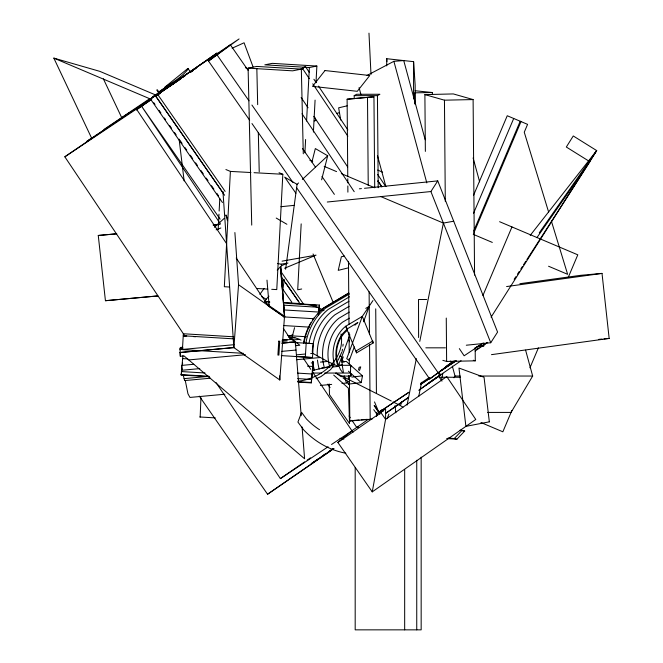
<?xml version="1.0" encoding="UTF-8"?>
<svg xmlns="http://www.w3.org/2000/svg" width="663" height="663" viewBox="0 0 663 663"><rect width="100%" height="100%" fill="white"/><g stroke="black" fill="none" stroke-linecap="round" stroke-linejoin="round"><path stroke-width="0.99" d="M386.72 65.927L386.728 58.709L413.604 61.659L415.162 85.179L415.129 103.677M413.546 98.845L413.604 61.659M341.876 376.095L350.976 376.095L350.47 373.045L350.677 365.313L338.66 365.313L338.271 366.448L332.08 367.012M269.211 306.646L269.253 305.784L284.676 316.359L284.642 317.221L269.211 306.646L266.99 280.142M348.315 379.145L348.489 375.573M218.168 229.555L218.981 214.141M219.138 211.058L219.784 198.726M225.901 169.537L230.392 171.41L224.334 286.731L229.381 287.004M279.04 172.687L282.828 174.27L276.769 289.59L271.731 289.317M301.176 223.879L297.712 289.781L301.69 288.993M304.905 152.863L305.602 139.503M306.579 120.998L309.381 67.535L316.873 66.06L316.002 82.568M313.4 132.086L315.082 100.105M200.16 417.102L200.939 397.792M281.303 355.617L305.32 357.075L306.182 343.219L313.359 343.666L312.497 357.523L296.369 356.545M280.946 266.858L284.468 317.105L279.811 379.982L233.882 347.611L238.547 284.734L234.884 232.547M350.976 376.095L351.125 374.106M209.077 376.717L181.165 375.026L182.913 355.6M297.894 382.095L311.245 382.899L313.193 361.459M318.704 313.989L319.409 305.071L283.25 302.883M302.088 426.98L304.599 458.779L184.107 355.973L180.237 356.255L180.063 347.951L180.311 348.97M313.135 367.103L312.588 371.984M182.4 365.098L182.623 363.117M318.182 315L319.409 305.071M312.356 373.957L311.245 382.899M181.596 371.844L181.944 369.001M342.191 351.315L342.464 349.277M342.862 346.227L343.136 344.188M282.372 293.469L284.145 280.325M285.629 269.269L297.074 184.347L298.582 182.947M181.165 375.026L181.38 373.534M381.117 412.22L381.49 410.206L378.971 411.955M372.241 491.863L385.593 419.347L385.593 408.64L380.877 412.577L337.873 442.453L372.241 491.863L475.777 419.464L446.754 376.576L385.593 419.347L380.877 412.577M348.257 384.134L361.194 382.609L362.495 375.846L346.268 361.385L341.445 361.957M407.074 405.093L416.347 358.575M419.778 341.387L443.381 223.083L453.699 221.21M418.726 396.507L421.56 382.319M358.501 369.979L359.122 367.294L360.722 366.896L359.487 370.576M311.908 162.062L315.331 148.562L327.713 155.772L321.596 179.83M291.554 339.34L294.554 327.713M349.89 334.832L338.66 365.313L342.199 364.99L343.401 372.167M341.934 360.573L343.277 356.909M354.282 346.931L349.293 360.473L346.741 358.691L362.321 316.384L372.962 300.546M363.539 321.795L369.241 306.323L365.777 308.378M387.142 418.726L388.883 414.01M402.963 407.223L400.411 405.615L401.828 401.761M473.531 195.353L507.245 115.743L527.582 124.362L524.259 132.21L548.649 212.143M473.573 213.246L513.709 118.478M473.647 231.163L520.198 121.23M473.655 233.401L521.01 121.578M482.946 295.449L511.96 226.945M511.861 410.521L502.852 431.804L480.924 422.513M529.952 367.799L538.397 347.868M568.15 277.606L577.796 254.824L499.595 221.707M264.902 302.063L266.178 299.253L268.963 296.179M338.13 360.166L341.785 352.194M156.161 94.386L150.484 99.044L53.836 58.112L91.859 138.642M453.973 377.811L455.025 376.037L452.307 366.075M525.602 350.139L532.671 376.037L511.057 412.419L487.636 412.419M530.226 235.373L596.667 150.576L589.73 161.639L566.326 147.029L573.271 135.965L596.667 150.576L491.092 317.154M327.29 202.016L430.9 191.541L437.746 180.891L497.573 332.088L490.736 342.746L466.313 345.216M514.19 279.289L515.847 276.711M517.505 274.142L519.162 271.565M520.82 268.996L522.477 266.418M523.579 264.703L525.792 261.272M526.903 259.548L589.879 161.731L536.897 237.669M539.259 232.854L596.667 150.576M259.855 294.38L264.065 288.496M341.934 383.454L347.064 382.982L347.81 381.979M333.091 366.564L330.439 369.705L320.834 376.667L316.135 378.672M281.493 282.38L284.278 279.314M448.171 437.986L454.238 438.566L462.045 430.403L464.697 431.049L456.89 439.213L446.696 438.55M277.217 270.056L281.56 265.672L287.941 263.012L281.253 264.197L277.615 263.559M302.345 179.433L327.713 155.772M354.904 325.201L357.863 322.483L347.147 328.964M217.63 54.242L216.859 53.139L161.076 92.008L176.441 81.682M376.957 413.646L408.93 392.264L379.344 412.005M214.398 227.293L224.218 218.384M337.873 442.453L351.771 430.826L368.04 419.538M249.636 120.177L208.513 61.062L230.334 44.794L248.07 70.286M208.513 61.062L239.078 38.943L152.515 96.831M296.643 187.753L429.665 378.979L451.486 362.711L450.301 361.012M429.665 378.979L454.752 360.945M224.608 195.27L155.565 96.019L161.076 92.008M216.859 53.139L155.565 96.019M418.751 390.308L440.704 374.926L438.939 372.391M104.016 129.409L149.946 98.547M187.944 68.422L164.996 87.052C173.524 82.071 182.516 76.469 188.507 68.571L187.944 68.422L190.306 71.811M385.808 413.347L408.615 397.394M385.758 413.206L408.582 397.311M420.417 389.065L440.704 374.926M185.085 336.323L64.833 156.808L129.376 112.727M136.255 109.867L150.617 99.964M216.088 382.601L280.383 478.595L304.649 461.887M307.143 460.163L310.475 457.868M379.451 411.93L381.084 410.811M322.168 456.177L326.395 453.268M328.923 451.52L333.149 448.602M199.306 396.118L267.562 494.233L330.92 450.542M425.994 384.913L461.075 360.73M475.156 351.017L487.703 342.365M136.454 109.809L151.728 99.309M157.661 95.223L160.206 93.475M319.616 457.951L326.37 453.31M328.052 452.149L333.116 448.669M429.185 382.584L438.516 376.062L441.981 381.117M267.562 494.233L334.036 448.511M91.171 138.443L86.936 141.327L169.264 86.414M304.566 66.872L302.411 68.339L309.314 78.64M96.06 135.219L96.624 134.838M420.732 384.341L430.014 378.109M161.142 92.107L180.825 78.914M420.541 384.441L429.964 378.142M156.692 94.511L159.253 92.803M168.642 86.546L171.203 84.839M172.91 83.704L177.178 80.853M178.861 79.734L183.063 76.925M170.913 85.237L173.482 83.53M176.88 81.259L179.416 79.568M182.797 77.306L185.342 75.615M194.649 69.408L196.339 68.272M64.833 156.808L136.429 109.063L226.597 243.669M420.69 383.297L429.243 377.579M445.495 366.714L453.865 361.111M442.039 369.987L455.63 360.912M482.821 343.31L464.141 355.791L459.335 348.622M280.383 478.595L328.11 446.771M331.525 444.492L351.978 430.851L312.488 371.902M159.568 93.11L162.269 91.337M300.936 69.209L303.961 67.245M475.172 348.208L482.821 343.243M439.494 371.769L456.492 360.755M476.465 349.451L479.026 347.818M480.733 346.732L486.708 342.912M348.788 292.955L323.892 307.756A54.971 46.195 -87.2 0 0 304.002 342.937M348.697 293.22L323.022 308.486A54.01 45.382 -87.2 0 0 318.63 312.472M349.451 293.933L325.674 308.071A54.689 45.954 -87.2 0 0 305.883 343.069M349.484 296.784L328.243 309.414A53.181 44.686 -87.2 0 0 308.999 343.442M349.02 301.226L331.425 311.685A50.545 42.473 -87.2 0 0 313.135 344.031M349.169 306.314L335.006 314.734A46.974 39.465 -87.2 0 0 317.212 356.014M349.277 312.091L338.743 318.356A42.697 35.877 -87.2 0 0 324.356 367.708L312.356 370.501M349.31 318.174L342.381 322.293A38.015 31.94 -87.2 0 0 329.569 366.233L324.356 367.708M356.545 352.857L373.203 342.953L372.805 341.014L356.147 350.926L356.545 352.857L345.663 326.287L362.321 316.384L373.203 342.953M354.199 95.638L356.636 94.27L379.874 94.27L377.438 95.638L354.199 95.638L354.224 98.737M288.388 336.912L292.781 334.591M367.02 75.458L393.88 61.319L403.742 60.573L425.198 139.777M232.116 48.225L244.075 42.78L253.067 66.913M284.584 268.258L316.052 255.122L282.057 261.164M216.13 229.846L220.87 227.989M314.196 120.989L316.143 120.343M336.605 113.539L339.522 112.561M329.569 366.233L330.323 366.001M331.135 365.752L334.384 364.741M344.337 256.026L341.362 256.755L338.238 270.355L348.672 267.777M347.097 105.84L338.644 107.829L340.732 120.053M347.76 176.665L347.114 99.218L373.949 96.79L374.711 187.811M349.418 375.863L349.799 421.005L351.183 420.723M251.733 225.113L248.103 68.14L256.788 66.424L301.334 69.118L303.289 153.799M301.334 69.118L292.648 70.833L248.103 68.14M297.786 381.159C320.809 379.261 345.854 358.857 340.973 333.937M519.9 283.698L580.44 275.352L602.012 273.405L609.164 338.428L491.474 354.655M506.59 286.557L602.012 273.405M347.114 99.218L373.949 96.79M349.799 421.005L372.026 419.14M213.047 224.989L218.691 224.318M351.887 377.098L362.495 375.846M359.371 188.814L361.426 188.607M364.509 188.292L437.746 180.891M280.938 206.707L294.331 205.348M157.728 295.971L105.434 300.712L98.265 235.473L116.539 233.799M213.61 224.865L218.74 224.392M105.434 300.712L157.786 295.897M182.391 347.271L180.469 347.445L181.596 349.517M289.051 337.459C293.278 336.531 297.306 338.528 301.118 340.094M181.082 348.208L183.137 348.017M289.806 338.205L294.927 337.732M179.88 349.674L233.964 344.702M282.04 340.276L292.275 339.34L299.825 345.257L295.507 345.655L295.209 341.909L281.825 343.136M292.209 340.02L299.436 339.357M234.487 347.487L179.938 352.509L234.652 347.545M281.999 343.194L295.375 341.959L301.201 415.701M188.74 359.926L245.459 354.705M281.916 351.357L296.013 350.056M193.778 364.285L181.447 365.421L182.275 370.219M296.469 354.846L305.635 354.001M310.723 353.536L312.754 353.346L327.605 361.443L338.271 366.448L337.177 363.78A30.341 25.492 -87.2 0 1 342.357 333.978L347.395 328.707L345.663 326.287A33.241 27.929 -87.2 0 0 334.467 364.716L331.409 365.081M183.303 370.128L199.77 368.611M296.518 359.711L320.196 357.539M311.22 362.951L313.267 362.76M320.436 362.106L327.605 361.443M183.179 374.728L184.099 378.631L208.82 376.36M210.428 378.2L184.654 380.57L184.099 378.631M321.77 367.965L330.017 367.203M224.873 394.22L189.958 397.435L187.96 393.814L185.226 380.289M320.37 385.435L331.666 384.399M98.265 235.473L116.787 233.799M213.436 225.03L219.445 224.484M598.888 339.357L601.971 339.083M604.026 338.892L609.164 338.428M353.943 420.408L359.097 419.994M361.161 419.828L367.352 419.331M476.73 346.467L483.783 345.937L483.758 342.854M425.364 151.396L424.892 94.602L453.326 93.931L473.109 99.574L474.567 275.12M424.892 94.602L444.45 100.179L473.109 99.574M442.834 360.357L446.63 361.443L475.288 360.829L475.172 347.412M432.375 94.594L432.359 92.522L414.69 92.837L414.789 104.025M426.699 299.51L418.519 299.51L418.61 337.542M425.845 347.826L445.412 347.826M312.522 373.045L321.638 373.045M324.671 373.045L350.47 373.045M455.025 376.037L460.205 376.037M478.835 376.037L532.671 376.037M439.867 377.255L460.42 377.255M358.617 427.179L356.553 427.179L351.937 420.292M230.392 171.41L250.954 172.529M254.037 172.695L282.828 174.27M256.614 288.488L267.703 289.093M186.742 335.992L183.278 335.793L233.865 338.859M316.873 66.06L272.327 63.358L264.835 64.833L309.381 67.535M265.125 301.458L269.244 301.706M283.631 302.577L300.082 303.571M264.67 301.756L269.833 302.071M289.574 303.679C301.342 304.01 313.872 303.853 324.025 310.765M300.911 304.367L306.066 304.682M312.24 305.055L316.359 305.303M267.098 304.16L269.145 304.284M283.532 305.154L319.094 307.309M283.416 309.911L318.522 312.041M283.656 316.889L313.599 318.704M283.739 325.566L309.546 327.132M287.841 335.619L306.43 336.738M233.741 336.804L183.361 333.754L182.424 349.65L243.495 353.329M283.084 339.788L287.203 340.036M282.032 341.76L287.195 342.067M289.259 342.191L313.359 343.666M193.513 336.613L195.577 336.738M182.615 358.608L187.77 358.923M307.524 366.167L312.687 366.482M297.496 373.112L311.95 373.982M181.372 371.57L205.033 372.996M297.646 378.606L311.444 379.443M181.123 374.612L209.011 376.294M297.82 381.673L311.204 382.485M199.812 416.969L215.301 417.905M305.32 357.075L312.497 357.523M462.658 430.917L464.697 431.049M460.023 430.204L462.045 430.403M415.187 90.748L432.359 92.522M481.728 345.705L483.783 345.937M454.238 438.566L456.89 439.213M473.307 360.266L475.288 360.829M53.836 58.112L99.856 71.364L156.103 95.182M339.962 356.064L341.851 356.644L342.199 364.99M377.678 170.076L382.617 172.165M309.87 160.297L312.729 161.507M324.174 166.355L336.572 171.609M341.337 173.623L373.766 187.356M473.258 234.346L492.319 242.418M548.558 266.236L567.627 274.308L551.359 221.019M380.86 196.604L443.381 223.083M245.401 67.701L248.244 68.911M391.261 400.999L335.818 373.045L341.271 376.758M393.093 401.927L400.411 405.615M319.052 309.455L320.859 310.425M297.074 184.347L284.7 177.145L295.88 193.223M276.222 218.061L286.897 224.276M261.852 296.734L266.178 299.253M342.953 377.893L349.65 382.452M238.547 284.734L284.468 317.105M348.406 371.205L361.194 382.609M333.704 375.092L348.39 388.178L349.542 423.599L329.511 394.7L329.163 383.952M347.064 382.982L346.127 382.087L344.172 375.863M342.638 372.565L340.376 369.49L337.699 362.951A28.045 23.561 -87.2 0 1 347.147 330.539M381.938 186.759L377.811 180.825L381.797 186.85M302.452 148.462L315.455 167.159M321.961 176.515L334.384 194.367M217.265 55.22L248.981 100.817M251.923 105.036L438.409 373.128M437.953 372.78L439.867 375.54M251.981 123.55L293.112 182.673M381.963 409.543L383.139 411.251M159.708 93.21L157.346 89.812L156.75 90.027L159.12 93.425M157.736 94.511L225.147 191.408M280.731 271.316L303.795 304.466M341.636 358.865L343.998 362.271M374.156 405.623L379.965 413.969M223.282 193.173L155.432 95.638L150.484 99.044L222.47 202.522M285.819 283.076L298.798 301.731M281.261 276.711L299.552 303.008M373.741 409.668L377.777 415.461M153.816 102.765L154.993 104.456M159.112 110.373L160.877 112.909M164.407 117.981L165.584 119.672M169.695 125.589L171.46 128.125M174.402 132.351L176.167 134.887M179.698 139.968L182.052 143.357M185.002 147.592L186.767 150.136M190.306 155.217L192.668 158.606M195.61 162.841L197.383 165.385M200.914 170.474L203.276 173.863M206.218 178.098L207.991 180.634M211.53 185.723L213.884 189.112M216.834 193.347L218.599 195.892M282.919 289.424L291.761 302.137M347.197 381.83L349.558 385.228M220.149 219.155L141.004 105.384L220.539 224.119M351.771 430.826L352.94 432.508M305.278 66.383L309.306 72.391M313.906 79.253L316.201 82.684M318.505 86.115L347.818 129.882M377.703 174.502L385.75 186.518M312.77 83.795L347.86 136.188M301.143 97.478L308.038 107.771M313.79 116.356L347.702 166.977M302.005 113.746L354.208 191.682M374.355 405.507L378.888 412.419M327.737 384.159L330.041 387.598M349.061 415.991L350.213 417.715M236.227 258.048L268.54 306.289M283.333 328.376L290.742 339.439M303.331 358.227L310.773 369.332M103.387 78.847L121.942 118.138M227.566 218.691L225.909 214.945L227.475 220.704M313.06 253.97L333.282 302.651M348.348 338.926L349.542 341.785M374.529 401.919L379.634 414.209M430.9 191.541L490.736 342.746M314.477 116.771L315.919 120.641M473.109 157.935L479.631 181.836M393.88 61.319L426.815 182.905M359.064 87.64L360.954 94.635M377.462 155.573L385.858 186.552M281.253 264.197L281.56 265.672M179.109 139.114L184.132 180.891M395.04 405.648L395.828 412.825M280.49 266.418L284.676 316.359M280.383 266.476L284.642 317.221M180.112 352.567L180.411 356.313M279.521 375.88L279.811 379.982M222.934 191.45L233.882 347.611M386.728 58.709L386.919 61.56M368.976 33.15L370.99 74.43M350.677 365.313L350.735 366.987M256.838 68.488L257.675 104.638M258.313 132.517L259.225 171.758M444.45 100.179L445.296 201.378M446.265 318.066L446.63 361.443M377.438 95.638L378.208 187.728M375.722 308.85L376.418 392.703M376.584 412.369L376.617 416.513M367.501 97.569L368.23 185.408M369.117 291.853L369.473 334.069M369.556 344.346L370.186 419.364M347.777 178.728L347.81 182.855M347.835 185.955L347.884 192.154M348.465 261.338L348.987 324.331M349.061 332.594L349.219 352.21M349.277 358.41L349.326 364.575M421.162 457.163L421.162 629.85L355.186 629.85L355.186 467.506M416.745 460.263L416.745 629.85M404.67 469.57L404.67 629.85M442.793 373.435A100.693 84.607 -87.2 0 1 441.318 380.33M345.837 453.202A100.693 84.607 -87.2 0 1 303.745 429.972L297.927 422.066L301.59 412.369L306.389 418.892A86.405 72.607 -87.2 0 0 319.566 429.732M343.89 439.063A86.405 72.607 -87.2 0 1 339.97 438.309M319.185 369.034A46.974 39.465 -87.2 0 1 317.486 360.075M314.395 370.111A50.545 42.473 -87.2 0 1 312.654 361.227M312.29 352.128A50.545 42.473 -87.2 0 1 312.969 345.025M303.48 343.053A54.01 45.382 -87.2 0 1 310.881 322.674M312.414 320.212A54.01 45.382 -87.2 0 1 314.047 317.875M278.767 341.18L277.905 355.036L278.891 355.111L279.745 341.254L278.767 341.18M324.994 70.551L312.53 86.364L357.291 91.312L369.755 75.499L324.994 70.551M170.706 83.77L158.689 92.165L170.706 83.77M317.942 459.094L311.179 463.752L317.933 459.111M193.389 70.319L190.845 72.027L193.389 70.319M303.439 68.173L301.74 69.308L303.439 68.173M489.335 421.834L465.898 426.367L458.97 368.04L484.048 377.255L489.335 421.834"/></g></svg>
